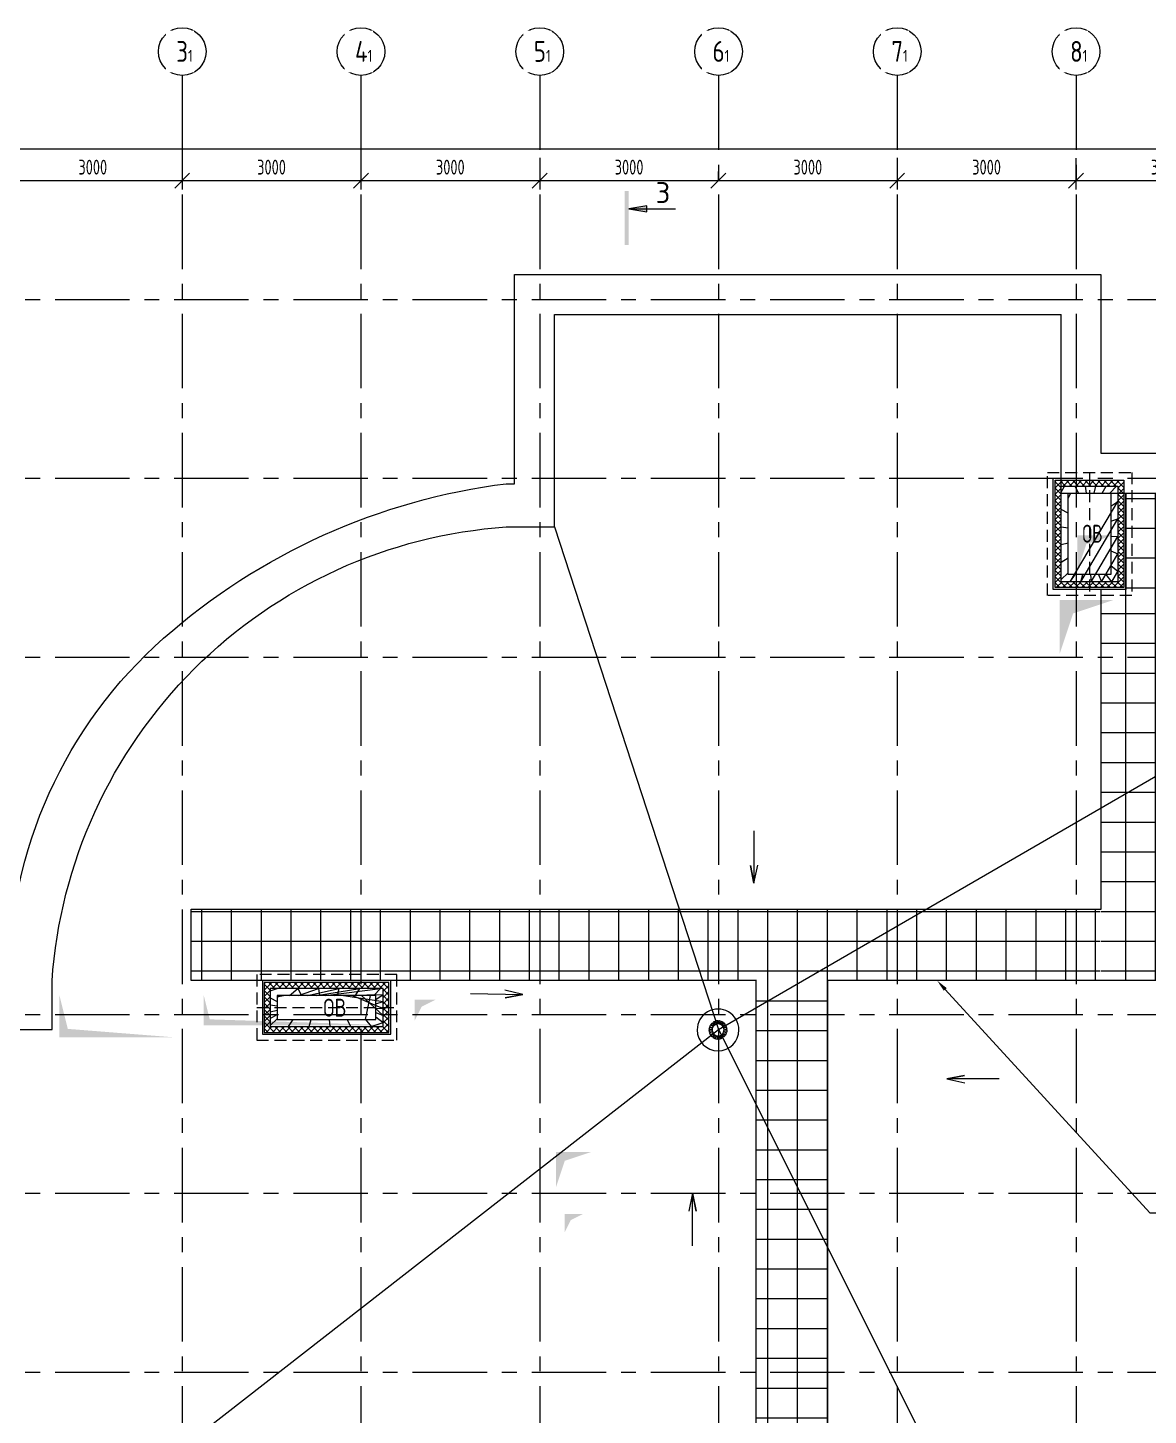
# Model space of a CAD drawing. Header units: millimetres. Extents: x -9318 to 9016603, y 0 to 838141.
# Drawn here: x 60811 to 79615, y 808283 to 831570 of the extents above; entities that cross this region are included whole.
import ezdxf
from ezdxf import colors
from ezdxf.entities.mleader import LeaderData, LeaderLine
from ezdxf.math import Vec2, Vec3

# ---------------------------------------------------------------- set-up
doc = ezdxf.new("R2010")
doc.units = ezdxf.units.MM
for name, pattern in [('ADSK_Скрыто', [6, 3, -3]), ('CENTER', [2, 1.25, -0.25, 0.25, -0.25]), ('HIDDEN', [6, 4, -2])]:
    doc.linetypes.add(name, pattern=pattern)
doc.layers.get('Defpoints').update_dxf_attribs({"color": 8})
for name, color, linetype, lineweight in [('АР_Оси размеры', 164, 'Continuous', 9), ('АР_Разрезы', 175, 'Continuous', 9), ('АР_тонкая линия', 250, 'Continuous', 0), ('ОБОРУДОВАНИЕ', 253, 'Continuous', 5), ('Спринклеры', 7, 'Continuous', 18)]:
    doc.layers.add(name, color=color, linetype=linetype, lineweight=lineweight)
doc.styles.add('ICOCPEUR', font='isocpeur.ttf')
doc.styles.add('ISOCPEUR', font='isocpeur.ttf', dxfattribs={"width": 0.7})
doc.styles.add('ISOCPEUR_2', font='isocpeur.ttf', dxfattribs={"width": 0.9, "height": 300})
doc.styles.add('METRO-STYLE', font='isocpeur.ttf', dxfattribs={"width": 0.9, "oblique": 15})
doc.styles.add('ГОСТ 2.304', font='isocpeur.ttf', dxfattribs={"width": 0.7})
doc.dimstyles.new('СПДС', dxfattribs={"dimscale": 100, "dimtxt": 2.5, "dimasz": 2.5, "dimexe": 1.5, "dimexo": 0, "dimgap": 1, "dimtad": 1, "dimdec": 0, "dimrnd": 1, "dimtxsty": 'ГОСТ 2.304', "dimblk": 'OBLIQUE', "dimcen": 2.5, "dimdle": 1.5, "dimadec": 0, "dimazin": 2, "dimtfac": 0.75, "dimtdec": 0, "dimtmove": 1, "dimatfit": 3, "dimfxl": 1, "dimtolj": 1, "dimarcsym": 1})
pattern_1 = [(90, (544731.1713949309, 838739.4629186561), (-500.0000000000001, 0), []), (180, (544731.1713949309, 838739.4629186561), (-2.842170943040401e-14, -500), [])]

# ---------------------------------------------------------------- blocks, each defined once
blk = doc.blocks.new('_Oblique')
at = {"color": 8, "linetype": 'ByBlock', "lineweight": -2}
blk.add_line((-0.5, -0.5), (0.5, 0.5), dxfattribs=at)
blk = doc.blocks.new('*D80')
at = {"layer": 'Defpoints', "color": 0, "ltscale": 100, "transparency": 16777216}
for p in [(6124.999999999884, 466.4206828515744), (6124.999999999884, -67.27154659625376), (3124.999999999942, -361.1428353642696)]:
    blk.add_point(p, dxfattribs=at)
at = {"layer": 'АР_Оси размеры', "color": 0, "lineweight": -2, "ltscale": 100, "transparency": 16777216}
for p, q in [((6124.999999999884, 466.4206828515744), (6124.999999999884, -217.2715465962538)), ((3124.999999999942, -361.1428353642696), (3124.999999999942, 82.72845340374624)), ((2974.999999999942, -67.27154659625376), (6274.999999999884, -67.27154659625376))]:
    blk.add_line(p, q, dxfattribs=at)
at = {"layer": 'АР_Оси размеры', "color": 0, "lineweight": -2, "ltscale": 100, "transparency": 16777216, "xscale": 250, "yscale": 250, "zscale": 250, "rotation": 180}
blk.add_blockref('_Oblique', (3124.999999999942, -67.27154659625376), dxfattribs=at)
at = {"layer": 'АР_Оси размеры', "color": 0, "lineweight": -2, "ltscale": 100, "transparency": 16777216, "xscale": 250, "yscale": 250, "zscale": 250}
blk.add_blockref('_Oblique', (6124.999999999884, -67.27154659625376), dxfattribs=at)
at = {"layer": 'АР_Оси размеры', "color": 0, "ltscale": 100, "transparency": 16777216, "insert": (4624.999999999913, 157.7284534037462), "char_height": 250, "attachment_point": 5, "style": 'ГОСТ 2.304'}
blk.add_mtext('\\A1;3000', dxfattribs=at)
blk = doc.blocks.new('*D81')
at = {"layer": 'Defpoints', "color": 0, "ltscale": 100, "transparency": 16777216}
for p in [(6124.999999999884, 466.4206828515744), (9124.999999999884, 520.4730030306964), (9124.999999999884, -67.27154659625376)]:
    blk.add_point(p, dxfattribs=at)
at = {"layer": 'АР_Оси размеры', "color": 0, "lineweight": -2, "ltscale": 100, "transparency": 16777216}
for p, q in [((6124.999999999884, 466.4206828515744), (6124.999999999884, -217.2715465962538)), ((9124.999999999884, 520.4730030306964), (9124.999999999884, -217.2715465962538)), ((5974.999999999884, -67.27154659625376), (9274.999999999884, -67.27154659625376))]:
    blk.add_line(p, q, dxfattribs=at)
at = {"layer": 'АР_Оси размеры', "color": 0, "lineweight": -2, "ltscale": 100, "transparency": 16777216, "xscale": 250, "yscale": 250, "zscale": 250, "rotation": 180}
blk.add_blockref('_Oblique', (6124.999999999884, -67.27154659625376), dxfattribs=at)
at = {"layer": 'АР_Оси размеры', "color": 0, "lineweight": -2, "ltscale": 100, "transparency": 16777216, "xscale": 250, "yscale": 250, "zscale": 250}
blk.add_blockref('_Oblique', (9124.999999999884, -67.27154659625376), dxfattribs=at)
at = {"layer": 'АР_Оси размеры', "color": 0, "ltscale": 100, "transparency": 16777216, "insert": (7624.999999999884, 157.7284534037462), "char_height": 250, "attachment_point": 5, "style": 'ГОСТ 2.304'}
blk.add_mtext('\\A1;3000', dxfattribs=at)
blk = doc.blocks.new('*D82')
at = {"layer": 'Defpoints', "color": 0, "ltscale": 100, "transparency": 16777216}
for p in [(9124.999999999884, 520.4730030306964), (12124.99999999988, 314.7621148474573), (12124.99999999988, -67.27154659625376)]:
    blk.add_point(p, dxfattribs=at)
at = {"layer": 'АР_Оси размеры', "color": 0, "lineweight": -2, "ltscale": 100, "transparency": 16777216}
for p, q in [((9124.999999999884, 520.4730030306964), (9124.999999999884, -217.2715465962538)), ((12124.99999999988, 314.7621148474573), (12124.99999999988, -217.2715465962538)), ((8974.999999999884, -67.27154659625376), (12274.99999999988, -67.27154659625376))]:
    blk.add_line(p, q, dxfattribs=at)
at = {"layer": 'АР_Оси размеры', "color": 0, "lineweight": -2, "ltscale": 100, "transparency": 16777216, "xscale": 250, "yscale": 250, "zscale": 250, "rotation": 180}
blk.add_blockref('_Oblique', (9124.999999999884, -67.27154659625376), dxfattribs=at)
at = {"layer": 'АР_Оси размеры', "color": 0, "lineweight": -2, "ltscale": 100, "transparency": 16777216, "xscale": 250, "yscale": 250, "zscale": 250}
blk.add_blockref('_Oblique', (12124.99999999988, -67.27154659625376), dxfattribs=at)
at = {"layer": 'АР_Оси размеры', "color": 0, "ltscale": 100, "transparency": 16777216, "insert": (10624.99999999988, 157.7284534037462), "char_height": 250, "attachment_point": 5, "style": 'ГОСТ 2.304'}
blk.add_mtext('\\A1;3000', dxfattribs=at)
blk = doc.blocks.new('*D83')
at = {"layer": 'Defpoints', "color": 0, "ltscale": 100, "transparency": 16777216}
for p in [(12124.99999999988, 314.7621148474573), (15124.99999999983, -67.27154659625376), (15124.99999999983, -67.27154659625376)]:
    blk.add_point(p, dxfattribs=at)
at = {"layer": 'АР_Оси размеры', "color": 0, "lineweight": -2, "ltscale": 100, "transparency": 16777216}
for p, q in [((12124.99999999988, 314.7621148474573), (12124.99999999988, -217.2715465962538)), ((15124.99999999983, -67.27154659625376), (15124.99999999983, 82.72845340374624)), ((11974.99999999988, -67.27154659625376), (15274.99999999983, -67.27154659625376))]:
    blk.add_line(p, q, dxfattribs=at)
at = {"layer": 'АР_Оси размеры', "color": 0, "lineweight": -2, "ltscale": 100, "transparency": 16777216, "xscale": 250, "yscale": 250, "zscale": 250, "rotation": 180}
blk.add_blockref('_Oblique', (12124.99999999988, -67.27154659625376), dxfattribs=at)
at = {"layer": 'АР_Оси размеры', "color": 0, "lineweight": -2, "ltscale": 100, "transparency": 16777216, "xscale": 250, "yscale": 250, "zscale": 250}
blk.add_blockref('_Oblique', (15124.99999999983, -67.27154659625376), dxfattribs=at)
at = {"layer": 'АР_Оси размеры', "color": 0, "ltscale": 100, "transparency": 16777216, "insert": (13624.99999999985, 157.7284534037462), "char_height": 250, "attachment_point": 5, "style": 'ГОСТ 2.304'}
blk.add_mtext('\\A1;3000', dxfattribs=at)
blk = doc.blocks.new('*D84')
at = {"layer": 'Defpoints', "color": 0, "ltscale": 100, "transparency": 16777216}
for p in [(18124.99999999988, 314.7621148474573), (15124.99999999983, -67.27154659625376), (18124.99999999988, -67.27154659625376)]:
    blk.add_point(p, dxfattribs=at)
at = {"layer": 'АР_Оси размеры', "color": 0, "lineweight": -2, "ltscale": 100, "transparency": 16777216}
for p, q in [((18124.99999999988, 314.7621148474573), (18124.99999999988, -217.2715465962538)), ((15124.99999999983, -67.27154659625376), (15124.99999999983, 82.72845340374624)), ((14974.99999999983, -67.27154659625376), (18274.99999999988, -67.27154659625376))]:
    blk.add_line(p, q, dxfattribs=at)
at = {"layer": 'АР_Оси размеры', "color": 0, "lineweight": -2, "ltscale": 100, "transparency": 16777216, "xscale": 250, "yscale": 250, "zscale": 250, "rotation": 180}
blk.add_blockref('_Oblique', (15124.99999999983, -67.27154659625376), dxfattribs=at)
at = {"layer": 'АР_Оси размеры', "color": 0, "lineweight": -2, "ltscale": 100, "transparency": 16777216, "xscale": 250, "yscale": 250, "zscale": 250}
blk.add_blockref('_Oblique', (18124.99999999988, -67.27154659625376), dxfattribs=at)
at = {"layer": 'АР_Оси размеры', "color": 0, "ltscale": 100, "transparency": 16777216, "insert": (16624.99999999985, 157.7284534037462), "char_height": 250, "attachment_point": 5, "style": 'ГОСТ 2.304'}
blk.add_mtext('\\A1;3000', dxfattribs=at)
blk = doc.blocks.new('*D85')
at = {"layer": 'Defpoints', "color": 0, "ltscale": 100, "transparency": 16777216}
for p in [(18124.99999999988, 314.7621148474573), (21124.99999999988, 309.0134666794329), (21124.99999999988, -67.27154659625376)]:
    blk.add_point(p, dxfattribs=at)
at = {"layer": 'АР_Оси размеры', "color": 0, "lineweight": -2, "ltscale": 100, "transparency": 16777216}
for p, q in [((18124.99999999988, 314.7621148474573), (18124.99999999988, -217.2715465962538)), ((21124.99999999988, 309.0134666794329), (21124.99999999988, -217.2715465962538)), ((17974.99999999988, -67.27154659625376), (21274.99999999988, -67.27154659625376))]:
    blk.add_line(p, q, dxfattribs=at)
at = {"layer": 'АР_Оси размеры', "color": 0, "lineweight": -2, "ltscale": 100, "transparency": 16777216, "xscale": 250, "yscale": 250, "zscale": 250, "rotation": 180}
blk.add_blockref('_Oblique', (18124.99999999988, -67.27154659625376), dxfattribs=at)
at = {"layer": 'АР_Оси размеры', "color": 0, "lineweight": -2, "ltscale": 100, "transparency": 16777216, "xscale": 250, "yscale": 250, "zscale": 250}
blk.add_blockref('_Oblique', (21124.99999999988, -67.27154659625376), dxfattribs=at)
at = {"layer": 'АР_Оси размеры', "color": 0, "ltscale": 100, "transparency": 16777216, "insert": (19624.99999999988, 157.7284534037462), "char_height": 250, "attachment_point": 5, "style": 'ГОСТ 2.304'}
blk.add_mtext('\\A1;3000', dxfattribs=at)
blk = doc.blocks.new('*D86')
at = {"layer": 'Defpoints', "color": 0, "ltscale": 100, "transparency": 16777216}
for p in [(21124.99999999988, 309.0134666794329), (24125, 320.5817583272583), (24125, -67.27154659625376)]:
    blk.add_point(p, dxfattribs=at)
at = {"layer": 'АР_Оси размеры', "color": 0, "lineweight": -2, "ltscale": 100, "transparency": 16777216}
for p, q in [((21124.99999999988, 309.0134666794329), (21124.99999999988, -217.2715465962538)), ((24125, 320.5817583272583), (24125, -217.2715465962538)), ((20974.99999999988, -67.27154659625376), (24275, -67.27154659625376))]:
    blk.add_line(p, q, dxfattribs=at)
at = {"layer": 'АР_Оси размеры', "color": 0, "lineweight": -2, "ltscale": 100, "transparency": 16777216, "xscale": 250, "yscale": 250, "zscale": 250, "rotation": 180}
blk.add_blockref('_Oblique', (21124.99999999988, -67.27154659625376), dxfattribs=at)
at = {"layer": 'АР_Оси размеры', "color": 0, "lineweight": -2, "ltscale": 100, "transparency": 16777216, "xscale": 250, "yscale": 250, "zscale": 250}
blk.add_blockref('_Oblique', (24125, -67.27154659625376), dxfattribs=at)
at = {"layer": 'АР_Оси размеры', "color": 0, "ltscale": 100, "transparency": 16777216, "insert": (22624.99999999994, 157.7284534037462), "char_height": 250, "attachment_point": 5, "style": 'ГОСТ 2.304'}
blk.add_mtext('\\A1;3000', dxfattribs=at)
blk = doc.blocks.new('*D96')
at = {"layer": 'Defpoints', "color": 0, "ltscale": 100, "transparency": 16777216}
for p in [(124.9999999999417, 466.4206828515744), (63635.00000000029, 466.4206828515744), (63635.00000000029, 466.4206828515744)]:
    blk.add_point(p, dxfattribs=at)
at = {"layer": 'АР_Оси размеры', "color": 0, "lineweight": -2, "ltscale": 100, "transparency": 16777216}
for p, q in [((-25.00000000005834, 466.4206828515744), (63785.00000000029, 466.4206828515744)), ((124.9999999999417, 466.4206828515744), (124.9999999999417, 616.4206828515744)), ((63635.00000000029, 466.4206828515744), (63635.00000000029, 616.4206828515744))]:
    blk.add_line(p, q, dxfattribs=at)
at = {"layer": 'АР_Оси размеры', "color": 0, "lineweight": -2, "ltscale": 100, "transparency": 16777216, "xscale": 250, "yscale": 250, "zscale": 250, "rotation": 180}
blk.add_blockref('_Oblique', (124.9999999999417, 466.4206828515744), dxfattribs=at)
at = {"layer": 'АР_Оси размеры', "color": 0, "lineweight": -2, "ltscale": 100, "transparency": 16777216, "xscale": 250, "yscale": 250, "zscale": 250}
blk.add_blockref('_Oblique', (63635.00000000029, 466.4206828515744), dxfattribs=at)
at = {"layer": 'АР_Оси размеры', "color": 0, "ltscale": 100, "transparency": 16777216, "insert": (31880.00000000012, 691.4206828515744), "char_height": 250, "attachment_point": 5, "style": 'ГОСТ 2.304'}
blk.add_mtext('\\A1;63510', dxfattribs=at)
blk = doc.blocks.new('A$C6f2de472')
at = {"layer": 'АР_тонкая линия', "color": 8, "ltscale": 100}
for p, q in [((54.57592772785574, -74.7079406324774), (54.57592772785574, -576.5265344174259)), ((54.57592772785574, -576.5265344174259), (20.69524945132434, -407.2409241124988)), ((20.69524945132434, -407.2409241124988), (54.57592772785574, -576.5265344174259)), ((54.57592772785574, -576.5265344174259), (91.53404689393938, -404.1629426884465))]:
    blk.add_line(p, q, dxfattribs=at)
blk = doc.blocks.new('M_Сток крыши - Сетчатый фильтр 380 мм - Слив 200 мм 2-3193379-Кровля')
at = {"layer": 'ОБОРУДОВАНИЕ', "color": 8, "flags": 128}
for points in [[(-152.1267350446647, 9.122306980374313), (-132.0912406071403, 9.122306980374326), (-112.0431549439181, 9.122306980374303)], [(-108.0011237287316, 31.18721417121553), (-127.0242874497429, 37.36821474883533), (-146.0454781264287, 43.54857424549225)], [(-141.9117846506028, 55.55902606483295), (-122.8580928793034, 49.36810632238699), (-103.7927820662061, 43.17341132440949)], [(-93.29816158142222, 62.7083574968748), (-109.4818746132008, 74.46651327549654), (-125.6635339249483, 86.22317693917506)], [(-118.0473051375903, 96.38772613638803), (-101.842131428712, 84.6139782631736), (-85.62792629529227, 72.83366867594135)], [(-69.83589882673962, 88.08991025929144), (-81.59615471404025, 104.2765138426867), (-93.35443870569411, 120.4604033445647)], [(-83.00003154254765, 127.8153150601544), (-71.22933750466267, 111.6143445950117), (-59.45298972975287, 95.40559242844496)], [(-39.9207528530546, 105.0867191707603), (-46.10509601334157, 124.1201703034178), (-52.28803434348071, 143.149297813457)], [(-40.18753608133889, 147.0058568346927), (-34.00116822601166, 127.9661743314419), (-27.81237822599808, 108.9190372333652)], [(-6.349999999993059, 112.2344089592399), (-6.349999999993055, 132.2540697534665), (-6.349999999993071, 152.2676508651532)], [(6.350000000006943, 152.2676508651542), (6.350000000006918, 132.2540697534677), (6.350000000006937, 112.2344089592412)], [(27.81237822601391, 108.9190372333708), (34.00116822602754, 127.9661743314477), (40.18753608135481, 147.0058568346986)], [(52.28803434349719, 143.1492978134647), (46.10509601335808, 124.1201703034257), (39.92075285307115, 105.0867191707683)], [(59.45298972977421, 95.40559242845515), (71.22933750468407, 111.6143445950221), (83.00003154256913, 127.8153150601649)], [(93.35443870571662, 120.4604033445765), (81.5961547140628, 104.2765138426985), (69.83589882676223, 88.08991025930342)], [(85.62792629532089, 72.83366867595203), (101.8421314287408, 84.61397826318435), (118.0473051376191, 96.38772613639888)], [(125.6635339249781, 86.22317693918657), (109.4818746132306, 74.46651327550809), (93.29816158145213, 62.70835749688639)], [(103.792782066241, 43.17341132441629), (122.8580928793384, 49.36810632239381), (141.9117846506378, 55.55902606483986)], [(146.0454781264642, 43.54857424549932), (127.0242874497785, 37.36821474884241), (108.0011237287673, 31.18721417122258)], [(112.0431549439558, 9.122306980374242), (132.091240607178, 9.12230698037424), (152.1267350447024, 9.122306980374237)], [(-112.356954244448, -3.577693019625703), (-132.3584398310157, -3.577693019625699), (-152.3579998314883, -3.577693019625695)], [(-147.4658216370705, -38.46545786676792), (-128.4121298657711, -32.27453812432185), (-109.3468190526738, -26.07984312634433)], [(-105.7061290580764, -38.25048148704755), (-124.7292927790876, -44.43148206466737), (-143.7504834557733, -50.61184156132428)], [(-128.1487984605835, -82.48421335690901), (-111.9436247517052, -70.71046548369449), (-95.7294196182853, -58.93015589646215)], [(-88.46990949618774, -69.35387637452017), (-104.6536225279662, -81.11203215314181), (-120.8352818397137, -92.8686958168203)], [(-95.91116798998836, -118.4348253462578), (-84.14047395210329, -102.233854881115), (-72.3641261771934, -86.02510271454811)], [(-62.19800361705781, -93.63916595362517), (-73.95825950435832, -109.8257695370203), (-85.71654349601214, -126.0096590388982)], [(-53.89547499619336, -142.5518774865482), (-47.70910714086607, -123.5121949832972), (-41.52031714085241, -104.4650578852204)], [(-29.47185625401281, -108.4817714797415), (-35.65619941429974, -127.5152226123989), (-41.83913774443886, -146.5443501224379)], [(-6.349999999993074, -152.2676508652035), (-6.349999999993042, -132.2540697535169), (-6.349999999993062, -112.2344089592902)], [(6.350000000006934, -112.2344089592915), (6.350000000006931, -132.2540697535181), (6.350000000006942, -152.2676508652045)], [(41.83913774445471, -146.5443501224441), (35.65619941431555, -127.515222612405), (29.4718562540286, -108.4817714797474)], [(41.52031714086893, -104.4650578852287), (47.70910714088253, -123.5121949833054), (53.89547499620974, -142.5518774865562)], [(85.71654349603381, -126.009659038909), (73.95825950437997, -109.825769537031), (62.19800361707931, -93.63916595363574)], [(72.3641261772162, -86.02510271456046), (84.14047395212596, -102.2338548811273), (95.91116799001092, -118.4348253462699)], [(120.8352818397427, -92.86869581683132), (104.6536225279952, -81.11203215315281), (88.46990949621667, -69.35387637453108)], [(95.7294196183155, -58.93015589647398), (111.9436247517352, -70.7104654837063), (128.1487984606135, -82.48421335692073)], [(143.7504834558084, -50.61184156133116), (124.7292927791227, -44.43148206467424), (105.7061290581114, -38.25048148705444)], [(109.3468190527096, -26.07984312635145), (128.4121298658068, -32.27453812432894), (147.4658216371062, -38.46545786677496)], [(152.3579998315258, -3.577693019625746), (132.3584398310532, -3.577693019625791), (112.3569542444855, -3.577693019625767)]]:
    blk.add_lwpolyline(points, dxfattribs=at)
at = {"layer": 'ОБОРУДОВАНИЕ', "color": 8}
for centre, radius, start, end in [((1.867945798039727e-11, -2.528863876118112e-11), 350.0000000000003, 359.9999999999996, 179.9999999999998), ((1.884542567571339e-11, -2.517666075618763e-11), 152.4, 163.3962075109842, 176.5683575503843), ((1.884542567571339e-11, -2.517666075618763e-11), 152.3999999999999, 145.5442994120852, 158.6194600011817), ((1.884542567571339e-11, -2.517666075618763e-11), 152.3999999999999, 127.7749788777989, 140.7677499933545), ((1.884542567571339e-11, -2.517666075618763e-11), 112.4139006281505, 175.3453706261629, 179.9999999999995), ((1.884542567571339e-11, -2.517666075618763e-11), 112.4139006281506, 157.4147534860918, 163.8930014678603), ((1.884542567571339e-11, -2.517666075618763e-11), 101.6, 359.9999999999992, 179.9999999999994), ((1.884542567571339e-11, -2.517666075618763e-11), 112.4139006281506, 139.6160726103257, 146.0938257661134), ((1.884542567571339e-11, -2.517666075618763e-11), 152.3999999999999, 110.0656934125596, 122.9986742789652), ((1.884542567571339e-11, -2.517666075618763e-11), 112.4139006281506, 121.92952745044, 128.4066691250171), ((1.884542567571339e-11, -2.517666075618763e-11), 152.3999999999999, 92.38801546327326, 105.2895868495749), ((1.884542567571339e-11, -2.517666075618763e-11), 112.4139006281506, 104.3243310625686, 110.8009781656915), ((1.884542567571339e-11, -2.517666075618763e-11), 112.4139006281505, 86.76177088817388, 93.23822911183754), ((1.884542567571339e-11, -2.517666075618763e-11), 152.4, 74.71041315043354, 87.61198453673569), ((1.884542567571339e-11, -2.517666075618763e-11), 112.4139006281505, 69.1990218343196, 75.67566893744245), ((1.884542567571339e-11, -2.517666075618763e-11), 152.4000000000001, 57.00132572104204, 69.93430658744889), ((1.884542567571339e-11, -2.517666075618763e-11), 112.4139006281505, 51.59333087499237, 58.07047254956947), ((1.884542567571339e-11, -2.517666075618763e-11), 112.4139006281504, 33.90617423389321, 40.38392738968094), ((1.884542567571339e-11, -2.517666075618763e-11), 152.4000000000001, 39.2322500066509, 52.2250211222084), ((1.884542567571339e-11, -2.517666075618763e-11), 112.4139006281505, 16.10699853214306, 22.58524651391154), ((1.884542567571339e-11, -2.517666075618763e-11), 112.4139006281506, 359.9999999999989, 4.654629373836194), ((1.884542567571339e-11, -2.517666075618763e-11), 152.4000000000001, 21.38053999882107, 34.45570058792016), ((1.884542567571339e-11, -2.517666075618763e-11), 152.4, 3.43164244961575, 16.60379248901856), ((1.867945798039727e-11, -2.528863876118112e-11), 350.0000000000003, 179.9999999999998, 359.9999999999989), ((1.874390688234167e-11, -2.517666075618763e-11), 152.4, 181.345180730763, 194.6194600011786), ((1.874390688234167e-11, -2.517666075618763e-11), 152.4000000000001, 199.3962075109811, 212.7677499933488), ((1.874390688234167e-11, -2.517666075618763e-11), 152.4000000000001, 217.5442994120796, 230.9986742789577), ((1.874390688234167e-11, -2.517666075618763e-11), 112.4139006281506, 179.999999999999, 181.823807644696), ((1.874390688234167e-11, -2.517666075618763e-11), 112.4139006281505, 193.4147534860877, 199.8930014678562), ((1.874390688234167e-11, -2.517666075618763e-11), 101.6, 179.9999999999994, 359.9999999999989), ((1.874390688234167e-11, -2.517666075618763e-11), 112.4139006281505, 211.6160726103183, 218.093825766106), ((1.874390688234167e-11, -2.517666075618763e-11), 152.4, 235.7749788777913, 249.2895868495662), ((1.874390688234167e-11, -2.517666075618763e-11), 112.4139006281504, 229.9295274504297, 236.4066691250069), ((1.874390688234167e-11, -2.517666075618763e-11), 152.4, 254.0656934125508, 267.6119845367264), ((1.874390688234167e-11, -2.517666075618763e-11), 112.4139006281505, 248.3243310625568, 254.8009781656796), ((1.874390688234167e-11, -2.517666075618763e-11), 112.4139006281505, 266.7617708881618, 273.2382291118254), ((1.874390688234167e-11, -2.517666075618763e-11), 152.3999999999999, 272.388015463264, 285.9343065874401), ((1.874390688234167e-11, -2.517666075618763e-11), 112.4139006281506, 285.1990218343078, 291.6756689374307), ((1.874390688234167e-11, -2.517666075618763e-11), 152.3999999999999, 290.7104131504247, 304.2250211222008), ((1.874390688234167e-11, -2.517666075618763e-11), 112.4139006281506, 303.5933308749821, 310.0704725495593), ((1.874390688234167e-11, -2.517666075618763e-11), 112.4139006281506, 321.9061742338857, 328.3839273896735), ((1.874390688234167e-11, -2.517666075618763e-11), 152.3999999999999, 309.0013257210344, 322.4557005879145), ((1.874390688234167e-11, -2.517666075618763e-11), 112.4139006281506, 340.106998532139, 346.5852465139075), ((1.874390688234167e-11, -2.517666075618763e-11), 112.4139006281505, 358.1761923553028, 359.9999999999989), ((1.874390688234167e-11, -2.517666075618763e-11), 152.3999999999999, 327.2322500066453, 340.6037924890154), ((1.874390688234167e-11, -2.517666075618763e-11), 152.4, 345.3805399988179, 358.6548192692363)]:
    blk.add_arc(centre, radius, start, end, dxfattribs=at)
blk = doc.blocks.new('_DotSmall')
at = {"color": 8, "linetype": 'ByBlock', "const_width": 0.5}
blk.add_lwpolyline([(-0.0625, 0, 1), (0.0625, 0, 1)], format="xyb", close=True, dxfattribs=at)
blk = doc.blocks.new('232_Отверстие_Задание_на_отверстие_в_перекрытии_Спр_v3 - Тип1_1_ОВ-3244681-310_В_ОП_04__11_750')
at = {"layer": 'Спринклеры', "linetype": 'ADSK_Скрыто', "lineweight": 9}
blk.add_hatch(color=8, dxfattribs=at).paths.add_polyline_path([(-150.0000000000265, -150.0000000000092), (-50.00000000003195, 50.00000000000596), (149.9999999999312, 150.0000000000439), (-150.0000000000265, 150.0000000000439)])
blk = doc.blocks.new('232_Отверстие_Задание_на_отверстие_в_перекрытии_Спр_v3 - Тип1_1_ОВ-3244956-310_В_ОП_04__11_750')
at = {"layer": 'Спринклеры', "linetype": 'ADSK_Скрыто', "lineweight": 9}
blk.add_hatch(color=8, dxfattribs=at).paths.add_polyline_path([(-300.0000000000271, -299.9999999999968), (-150.0000000000265, 150.0000000000179), (299.9999999999405, 300.0000000000531), (-300.0000000000271, 300.0000000000531)])
blk = doc.blocks.new('412_Задание_Шахта__Spr_ - Тип1_1_ОВ-3252291-310_В_ОП_04__11_750')
at = {"layer": 'Спринклеры', "linetype": 'ADSK_Скрыто', "lineweight": 9}
blk.add_hatch(color=8, dxfattribs=at).paths.add_polyline_path([(-349.9999999999811, -949.9999999999876), (-209.9999999999826, 810.0000000000367), (349.9999999999768, 950.0000000000786), (-349.9999999999811, 950.0000000000786)])
blk = doc.blocks.new('412_Задание_Шахта__Spr_ - Тип1_1_ОВ-3252271-310_В_ОП_04__11_750')
at = {"layer": 'Спринклеры', "linetype": 'ADSK_Скрыто', "lineweight": 9}
blk.add_hatch(color=8, dxfattribs=at).paths.add_polyline_path([(-249.9999999999822, -1599.999999999996), (-149.9999999999876, 1500.00000000004), (249.9999999999735, 1600.000000000082), (-249.9999999999822, 1600.000000000087)])
blk = doc.blocks.new('232_Отверстие_Задание_на_отверстие_в_перекрытии_Спр_v3 - Тип1_1_ОВ-3243413-310_В_ОП_04__11_750')
at = {"layer": 'Спринклеры', "linetype": 'ADSK_Скрыто', "lineweight": 9}
blk.add_hatch(color=8, dxfattribs=at).paths.add_polyline_path([(-175.0000000000295, -175.0000000000295), (-58.33333333336338, 58.33333333332007), (174.9999999999342, 175.0000000000209), (-175.0000000000295, 175.0000000000209)])
blk = doc.blocks.new('232_Отверстие_Задание_на_отверстие_в_перекрытии_Спр_v3 - Тип1_1_ОВ-3254324-310_В_ОП_04__11_750')
at = {"layer": 'Спринклеры', "linetype": 'ADSK_Скрыто', "lineweight": 9}
blk.add_hatch(color=8, dxfattribs=at).paths.add_polyline_path([(-450.000000000019, -449.9999999999886), (-225.0000000000268, 225.0000000000246), (449.9999999999324, 450.0000000000645), (-450.000000000019, 450.0000000000645)])
blk = doc.blocks.new('232_Отверстие_Задание_на_отверстие_в_перекрытии_Спр_v3 - Тип1_1_ОВ-3254352-310_В_ОП_04__11_750')
at = {"layer": 'Спринклеры', "linetype": 'ADSK_Скрыто', "lineweight": 9}
blk.add_hatch(color=8, dxfattribs=at).paths.add_polyline_path([(-300.0000000000184, -299.999999999986), (-150.0000000000179, 150.0000000000265), (299.9999999999491, 300.0000000000661), (-300.0000000000184, 300.0000000000661)])
blk = doc.blocks.new('A$C60573c2e')
at = {"layer": 'АР_Разрезы', "ltscale": 100}
h = blk.add_hatch(color=8, dxfattribs=at)
h.dxf.hatch_style = 1
h.paths.add_polyline_path([(13494.26849277341, 916.9410023213131), (13424.26849277341, 916.9410023213131), (13424.26849277341, 1821.19533018535), (13494.26849277341, 1821.19533018535)])
h.paths.add_polyline_path([(13794.7186254618, 1470.917307236698), (13494.26849277341, 1521.19533018535), (13794.7186254618, 1521.19533018535)])
h.paths.add_polyline_path([(13794.7186254618, 1521.19533018535), (13494.26849277341, 1521.19533018535), (13794.7186254618, 1571.473353134003)])
at = {"layer": 'АР_Разрезы', "color": 8, "lineweight": 25, "ltscale": 100}
for p, q in [((13794.7186254618, 1571.473353134003), (13494.26849277341, 1521.19533018535)), ((13494.26849277341, 1521.19533018535), (13794.7186254618, 1470.917307236698)), ((13794.7186254618, 1470.917307236698), (13794.7186254618, 1571.473353134003))]:
    blk.add_line(p, q, dxfattribs=at)
at = {"layer": 'АР_Разрезы', "color": 8, "lineweight": 25, "ltscale": 100, "elevation": -1e-10}
blk.add_lwpolyline([(13494.26849277341, 1521.19533018535), (14278.01849277341, 1521.19533018535)], dxfattribs=at)
at = {"layer": 'АР_Разрезы', "color": 8, "lineweight": 25, "ltscale": 100, "insert": (13944.26849277341, 1621.19533018535), "char_height": 350, "width": 583.3333333333333, "attachment_point": 7, "style": 'METRO-STYLE'}
blk.add_mtext('{\\Q0;\\W1;3}', dxfattribs=at)
blk = doc.blocks.new('A$C2a493afe')
at = {"layer": 'АР_Оси размеры', "color": 8, "ltscale": 100}
for base, p1, p2, picture, middle in [((63635.00000000029, 466.4206828515744), (124.9999999999417, 466.4206828515744), (63635.00000000029, 466.4206828515744), '*D96', (31880.00000000012, 691.4206828515744)), ((6124.999999999884, -67.27154659625376), (3124.999999999942, -361.1428353642696), (6124.999999999884, 466.4206828515744), '*D80', (4624.999999999913, 157.7284534037462)), ((9124.999999999884, -67.27154659625376), (6124.999999999884, 466.4206828515744), (9124.999999999884, 520.4730030306964), '*D81', (7624.999999999884, 157.7284534037462)), ((12124.99999999988, -67.27154659625376), (9124.999999999884, 520.4730030306964), (12124.99999999988, 314.7621148474573), '*D82', (10624.99999999988, 157.7284534037462)), ((15124.99999999983, -67.27154659625376), (12124.99999999988, 314.7621148474573), (15124.99999999983, -67.27154659625376), '*D83', (13624.99999999985, 157.7284534037462)), ((18124.99999999988, -67.27154659625376), (15124.99999999983, -67.27154659625376), (18124.99999999988, 314.7621148474573), '*D84', (16624.99999999985, 157.7284534037462)), ((21124.99999999988, -67.27154659625376), (18124.99999999988, 314.7621148474573), (21124.99999999988, 309.0134666794329), '*D85', (19624.99999999988, 157.7284534037462)), ((24125, -67.27154659625376), (21124.99999999988, 309.0134666794329), (24125, 320.5817583272583), '*D86', (22624.99999999994, 157.7284534037462))]:
    dim = blk.add_linear_dim(base=base, p1=p1, p2=p2, dimstyle='СПДС', override={"dimclrd": 8, "dimclre": 8, "dimclrt": 8}, dxfattribs=at)
    dim.commit()
    dim.dimension.update_dxf_attribs({"geometry": picture, "text_midpoint": middle})

msp = doc.modelspace()

# ---------------------------------------------------------------- hatches: boundary and pattern name
h = msp.add_hatch()
h.set_pattern_fill('ANSI37', color=256, scale=600, angle=180)
h.set_pattern_definition([(225, (-302463.5330423457, 706908.7049772829), (53.03300858899106, -53.03300858899107), []), (315, (-302463.5330423457, 706908.7049772829), (53.03300858899107, 53.03300858899105), [])])
h.paths.add_polyline_path([(78051.5210730969, 823977.9568499502), (78052.54754080647, 822172.9568499502), (79207.5475408067, 822172.9568499502), (79206.52107309713, 823977.9568499502)])
h.paths.add_polyline_path([(78152.03430695157, 823877.9568499502), (79107.0343069518, 823877.9568499502), (79107.0343069518, 822272.9568499502), (78152.03430695157, 822272.9568499502)], flags=16)
h.paths.add_polyline_path([(79539.46695765434, 822984.1503454451), (79596.44479991705, 823508.2049772829)])
at = {"lineweight": 5}
h = msp.add_hatch(dxfattribs=at)
h.set_pattern_fill('ANSI32', color=256, scale=500, angle=180, style=0)
h.set_pattern_definition([(225, (8363452348.281432, 937013321.4067208), (132.5825214724777, -132.5825214724777), []), (225, (8363452259.893085, 937013321.4067208), (132.5825214724777, -132.5825214724777), [])])
h.paths.add_polyline_path([(78152.03430695157, 823877.9568499502), (78153.06077466137, 822272.9568499502), (79107.5475408067, 822272.9568499502), (79106.52107309713, 823877.9568499502)])
h.paths.add_polyline_path([(78272.03430695157, 823757.9568499502), (78987.0343069518, 823757.9568499502), (78987.0343069518, 822392.9568499502), (78272.03430695157, 822392.9568499502)], flags=16)
h.paths.add_polyline_path([(79773.42264217953, 823136.2596091208), (79773.42264217953, 823524.2596091208)])
at = {"ltscale": 120}
h = msp.add_hatch(dxfattribs=at)
h.set_pattern_fill('ANSI37', color=256, scale=4000, angle=45, double=1)
h.set_pattern_definition([(90, (530238.1999000583, 817671.7826020331), (-500.0000000000001, 0), []), (180, (530238.1999000583, 817671.7826020331), (-2.842170943040401e-14, -500), [])])
h.paths.add_polyline_path([(79236.40735438257, 822123.8375312643), (79237.66125952103, 823757.9568499501), (80022.66125828237, 823757.9568499501), (80021.4073531439, 822123.8375312643)])
h = msp.add_hatch(dxfattribs=at)
h.set_pattern_fill('ANSI37', color=256, scale=4000, angle=45, double=1)
h.set_pattern_definition([(90, (544737.2243291112, 838739.4629186561), (-500.0000000000001, 0), []), (180, (544737.2243291112, 838739.4629186561), (-2.842170943040401e-14, -500), [])])
h.paths.add_polyline_path([(80025.98137153266, 815577.5500979217), (78824.35184736061, 815577.8635742064), (78824.35184736084, 822137.4201906491), (80022.03430571314, 822137.1067143645)])
h = msp.add_hatch(dxfattribs=at)
h.set_pattern_fill('ANSI37', color=256, scale=4000, angle=45, double=1)
h.set_pattern_definition(pattern_1)
h.paths.add_polyline_path([(63552.92052448913, 815577.7068360641), (63553.23400077387, 816775.3892944163), (78807.4768685014, 816775.3892944163), (78807.16339221667, 815577.706836064)])
h = msp.add_hatch()
h.set_pattern_fill('ANSI37', color=256, scale=600, angle=180)
h.set_pattern_definition([(225, (-315736.3368678892, 698478.4549633969), (53.03300858899106, -53.03300858899107), []), (315, (-315736.3368678892, 698478.4549633969), (53.03300858899107, 53.03300858899105), [])])
h.paths.add_polyline_path([(64778.7172475534, 815547.7068360641), (64779.7437152632, 814707.8564075696), (66873.9020292589, 814707.8564075696), (66872.8755615491, 815547.7068360641)])
h.paths.add_polyline_path([(64879.2304814083, 815447.7068360641), (66773.388795404, 815447.7068360641), (66773.388795404, 814807.8564075696), (64879.2304814083, 814807.8564075696)], flags=16)
h.paths.add_polyline_path([(66266.66313211084, 814553.9003315591), (66323.64097437356, 815077.9549633969)])
h = msp.add_hatch(dxfattribs=at)
h.set_pattern_fill('ANSI37', color=256, scale=4000, angle=45, double=1)
h.set_pattern_definition(pattern_1)
h.paths.add_polyline_path([(74233.48137153266, 792957.2669897516), (73035.7989131806, 792957.5804660362), (73035.7989131806, 815576.5256954132), (74233.4813715329, 815576.2122191286)])
at = {"lineweight": 5}
h = msp.add_hatch(dxfattribs=at)
h.set_pattern_fill('ANSI32', color=256, scale=500, angle=180, style=0)
h.set_pattern_definition([(225, (8363439075.477607, 937004891.1567069), (132.5825214724777, -132.5825214724777), []), (225, (8363438987.089259, 937004891.1567069), (132.5825214724777, -132.5825214724777), [])])
h.paths.add_polyline_path([(64879.2304814083, 815447.7068360641), (64880.25694911787, 814807.8564075696), (66773.9020292589, 814807.8564075696), (66772.8755615491, 815447.7068360641)])
h.paths.add_polyline_path([(64999.2304814083, 815327.7068360641), (66653.388795404, 815327.7068360642), (66653.388795404, 814927.8564075696), (64999.2304814083, 814927.8564075696)], flags=16)
h.paths.add_polyline_path([(66500.61881663627, 814706.0095952346), (66500.61881663627, 815094.0095952346)])

# ---------------------------------------------------------------- linework, layer by layer
at = {"linetype": 'CENTER', "ltscale": 1000}
for p, q in [((63403.28957943874, 830770.4237864092), (63403.28957943874, 776151.3989434771)), ((66403.28957943874, 830770.4237864093), (66403.28957943874, 776151.3989434771)), ((69403.28957943874, 830770.4237864092), (69403.28957943874, 776151.3989434771)), ((72403.28957943874, 830770.4237864093), (72403.28957943874, 776151.3989434771)), ((75403.28957943874, 830770.4237864092), (75403.28957943874, 776151.3989434771)), ((78403.28957943874, 830770.4237864093), (78403.28957943874, 776151.3989434771)), ((51268.34037547815, 827007.9568499502), (134446.7424301973, 827007.9568499502)), ((51268.34037547815, 824007.9568499502), (134446.7424301973, 824007.9568499502)), ((51268.34037547815, 821007.9568499502), (134446.7424301973, 821007.9568499502)), ((51268.34037547815, 815007.9568499502), (134446.7424301973, 815007.9568499502)), ((51268.34037547815, 812007.9568499502), (134446.7424301973, 812007.9568499502)), ((51268.34037547815, 809007.9568499502), (134446.7424301973, 809007.9568499502))]:
    msp.add_line(p, q, dxfattribs=at)
at = {"linetype": 'HIDDEN', "lineweight": 5, "ltscale": 50}
for p, q in [((78629.5343069518, 824107.9568499502), (78629.5343069518, 822042.9568499502)), ((64653.07726263138, 815127.8264893339), (67003.388795404, 815127.8264893339))]:
    msp.add_line(p, q, dxfattribs=at)
at = {"ltscale": 100}
for p, q in [((72402.0343069518, 814757.95684995), (87651.82424809341, 823596.911724808)), ((57652.03430695226, 803257.9568499501), (72402.0343069518, 814757.95684995)), ((72402.0343069518, 814757.95684995), (78402.03430695157, 802776.648345516))]:
    msp.add_line(p, q, dxfattribs=at)
for points in [[(81271.91313757957, 787542.9568499505), (75881.90786298574, 787542.9496148062), (75881.9188488156, 779252.9607119998), (70300.00934044993, 779252.9546073425), (69922.09591492335, 779252.9543963609), (69922.09591492335, 778292.9568499579), (62921.91313757957, 778292.9568499427), (62921.91313757957, 802587.9568499502), (56982.0343069518, 802587.9568499499), (56982.03430695087, 815427.9568499502), (60491.81145264674, 815427.9568499505), (60491.81145264674, 815567.9568499502, -0.2153268967085074), (63090.69741179328, 821322.8971335922, -0.1503938414941028), (68842.03430695157, 823918.1797042552), (68982.03430695157, 823918.1797042552), (68982.0343069518, 827427.9568499502), (78822.03430695157, 827427.9568499505), (78822.0343069518, 824427.9568499502), (86982.03430695203, 824427.9568499502)], [(65259.13524825615, 803257.9568499502), (57652.03430695226, 803257.9568499501), (57652.03430695157, 814757.9568499502), (61219.2719844603, 814757.9568499504), (61219.07948546018, 815572.9791072388, -0.1810559495822377), (63602.04057808849, 820807.9505788137, -0.1811806168331762), (68841.38255706104, 823191.2783133151), (69652.03430695157, 823191.2783133151), (69652.03430695157, 826757.9568499501), (78152.03430695157, 826757.9568499502)]]:
    msp.add_lwpolyline(points, format="xyb", dxfattribs=at)
for points in [[(78152.03430695157, 823877.9568499502), (79107.0343069518, 823877.9568499502), (79107.0343069518, 822272.9568499502), (78152.03430695157, 822272.9568499502), (78152.03430695157, 826757.9568499502)], [(79237.0343069518, 823757.9568499502), (79237.0343069518, 822142.9568499502), (78022.03430695157, 822142.9568499502), (78022.03430695157, 824007.9568499502), (78152.03430695157, 824007.9568499502)], [(78152.03430695157, 823757.9568499502), (92973.0313715327, 823757.95684995)], [(78987.0343069518, 823757.9568499502), (78987.0343069518, 822392.9568499502), (78272.03430695157, 822392.9568499502), (78272.03430695157, 823757.9568499502)], [(69652.03430695157, 823191.2783133151), (72402.0343069518, 814757.95684995)], [(78824.35184736061, 816775.3892944164), (78824.35184736061, 822142.9568499502)], [(73041.87752535776, 815577.706836064), (63553.07726263138, 815577.706836064), (63553.07726263138, 816775.3892944164), (78824.35184736061, 816775.3892944163)], [(80025.98137153266, 816408.0028982932), (80025.98137153266, 815577.706836064), (74233.4813715329, 815577.706836064)], [(64753.07726263138, 815577.7068360641), (64753.07726263138, 814677.9461426036), (66903.388795404, 814677.9461426036), (66903.388795404, 815577.7068360641)], [(73035.79891318036, 805118.5055726453), (73035.79891318036, 815577.706836064)], [(74233.4813715329, 815577.706836064), (74233.4813715329, 794153.840777652)]]:
    msp.add_lwpolyline(points, dxfattribs=at)
at = {"linetype": 'HIDDEN', "lineweight": 5, "ltscale": 50}
msp.add_lwpolyline([(79337.0343069518, 824107.9568499502), (79337.0343069518, 822042.9568499502), (77922.03430695157, 822042.9568499502), (77922.03430695157, 824107.9568499502), (79337.0343069518, 824107.9568499502)], dxfattribs=at)
at = {"ltscale": 100}
for points in [[(78052.03430695157, 823977.9568499502), (79207.0343069518, 823977.9568499502), (79207.0343069518, 822172.9568499502), (78052.03430695157, 822172.9568499502)], [(64779.2304814083, 814707.8564075696), (66873.388795404, 814707.8564075696), (66873.388795404, 815547.7068360641), (64779.2304814083, 815547.7068360641)], [(64879.2304814083, 814807.8564075696), (66773.388795404, 814807.8564075696), (66773.388795404, 815447.7068360641), (64879.2304814083, 815447.7068360641)], [(64999.2304814083, 814927.8564075696), (66653.388795404, 814927.8564075696), (66653.388795404, 815327.7068360641), (64999.2304814083, 815327.7068360641)]]:
    msp.add_lwpolyline(points, close=True, dxfattribs=at)
at = {"linetype": 'HIDDEN', "lineweight": 5, "ltscale": 50}
msp.add_lwpolyline([(64653.07726263138, 814577.9461426036), (67003.388795404, 814577.9461426036), (67003.388795404, 815677.7068360641), (64653.07726263138, 815677.7068360641)], close=True, dxfattribs=at)
at = {"ltscale": 0.5}
for centre in [(63403.28957943851, 831170.4237864093), (66403.28957943851, 831170.4237864093), (69403.28957943851, 831170.4237864093), (72403.28957943851, 831170.4237864093), (75403.28957943851, 831170.4237864093), (78403.28957943851, 831170.4237864093)]:
    msp.add_circle(centre, 400, dxfattribs=at)

# ---------------------------------------------------------------- block references
at = {"ltscale": 100}
for name, p in [('A$C2a493afe', (57277.0343069518, 829073.0583973347)), ('A$C60573c2e', (57403.28957943898, 827007.9568499505))]:
    msp.add_blockref(name, p, dxfattribs=at)
for name, p in [('232_Отверстие_Задание_на_отверстие_в_перекрытии_Спр_v3 - Тип1_1_ОВ-3254352-310_В_ОП_04__11_750', (78725.19255998079, 822752.9353468543)), ('232_Отверстие_Задание_на_отверстие_в_перекрытии_Спр_v3 - Тип1_1_ОВ-3254324-310_В_ОП_04__11_750', (78578.81837379117, 821514.5595828306)), ('232_Отверстие_Задание_на_отверстие_в_перекрытии_Спр_v3 - Тип1_1_ОВ-3243413-310_В_ОП_04__11_750', (67481.17869978584, 815082.9188460471)), ('M_Сток крыши - Сетчатый фильтр 380 мм - Слив 200 мм 2-3193379-Кровля', (72395.64748665248, 814749.8673811235)), ('232_Отверстие_Задание_на_отверстие_в_перекрытии_Спр_v3 - Тип1_1_ОВ-3244956-310_В_ОП_04__11_750', (69973.25105560874, 812402.9844862603)), ('232_Отверстие_Задание_на_отверстие_в_перекрытии_Спр_v3 - Тип1_1_ОВ-3244681-310_В_ОП_04__11_750', (69973.2510556085, 811507.9580388))]:
    msp.add_blockref(name, p)
at = {"ltscale": 100, "xscale": 1.754367527776944, "yscale": 1.754367527776944, "zscale": 1.754367527776944}
msp.add_blockref('A$C6f2de472', (72902.23513612873, 818223.2138224815), dxfattribs=at)
at = {"rotation": 89.99999999999984}
for name, p in [('412_Задание_Шахта__Spr_ - Тип1_1_ОВ-3252291-310_В_ОП_04__11_750', (62293.31031815428, 814977.6700852327)), ('412_Задание_Шахта__Spr_ - Тип1_1_ОВ-3252271-310_В_ОП_04__11_750', (65364.66480660648, 815077.6700852327))]:
    msp.add_blockref(name, p, dxfattribs=at)
at = {"ltscale": 100, "xscale": 1.754367527776944, "yscale": 1.754367527776944, "zscale": 1.754367527776944}
for p, rotation in [((68106.2745657633, 815268.2743915977), 88.90682465246924), ((77244.53171411622, 814022.8587511545), 270), ((72065.22760693682, 810996.5174190665), 180)]:
    msp.add_blockref('A$C6f2de472', p, dxfattribs=dict(at, rotation=rotation))

# ---------------------------------------------------------------- texts
at = {"ltscale": 100, "char_height": 300, "attachment_point": 5, "line_spacing_factor": 0.7, "style": 'ICOCPEUR'}
for s, insert in [('\\A1;{\\W0.7;ОВ}', (78678.58200177574, 823078.7231499214)), ('\\A1;{\\W0.8;ОВ}', (65963.42860253924, 815122.7121897574))]:
    msp.add_mtext(s, dxfattribs=dict(at, insert=insert))

# ---------------------------------------------------------------- leaders
ml = msp.add_multileader_mtext('Standard')
ml.set_content('+13,200', color=8, style='ISOCPEUR')
ml.set_leader_properties(color=8, linetype='Continuous', lineweight=-1)
ml.set_arrow_properties(name='DOTSMALL')
ml.build(insert=Vec2(0, 0))
ml.multileader.update_dxf_attribs({"has_text_frame": 1, "text_left_attachment_type": 4, "text_right_attachment_type": 4, "dogleg_length": 100, "arrow_head_size": 180})
ctx = ml.context
ctx.base_point, ctx.char_height, ctx.arrow_head_size, ctx.landing_gap_size, ctx.plane_origin = Vec3(93068.62556947558, 826103.473130975), 250, 180, 50, Vec3(90907.41319940728, 825512.2275574898)
ctx.left_attachment, ctx.right_attachment = 4, 4
notes = []
notes.append((ctx, [(0, (0, 0, 0), (0, 0), (1, 0), 1, [])]))
ctx.mtext.insert, ctx.mtext.width, ctx.mtext.line_spacing_style, ctx.mtext.flow_direction = Vec3(93118.62556947558, 826436.8064643084), 852.6970314602484, 2, 5
ml = msp.add_multileader_mtext('Standard')
ml.set_content('+11,550', color=8, style='ISOCPEUR')
ml.set_leader_properties(color=8, linetype='Continuous', lineweight=-1)
ml.set_arrow_properties(name='DOTSMALL')
ml.build(insert=Vec2(0, 0))
ml.multileader.update_dxf_attribs({"has_text_frame": 1, "text_left_attachment_type": 4, "text_right_attachment_type": 4, "dogleg_length": 100, "arrow_head_size": 180})
ctx = ml.context
ctx.base_point, ctx.char_height, ctx.arrow_head_size, ctx.landing_gap_size, ctx.plane_origin = Vec3(88068.62556947558, 825358.473130975), 250, 180, 50, Vec3(85907.41319940728, 824767.2275574898)
ctx.left_attachment, ctx.right_attachment = 4, 4
notes.append((ctx, [(0, (0, 0, 0), (0, 0), (1, 0), 1, [])]))
ctx.mtext.insert, ctx.mtext.width, ctx.mtext.line_spacing_style, ctx.mtext.flow_direction = Vec3(88118.62556947558, 825691.8064643084), 852.6970314602484, 2, 5
at = {"lineweight": 5}
ml = msp.add_multileader_mtext('Standard', dxfattribs=at)
ml.set_content('Бетонная тротуарная плитка 500х500х50 с покрытием против скольжения повышенной морозостойкости ', color=8, style='ISOCPEUR_2')
ml.set_leader_properties(color=8)
ml.build(insert=Vec2(0, 0))
ml.multileader.update_dxf_attribs({"text_left_attachment_type": 6, "text_right_attachment_type": 6, "dogleg_length": 374.000000000014, "arrow_head_size": 200})
ctx = ml.context
ctx.base_point, ctx.char_height, ctx.arrow_head_size, ctx.landing_gap_size, ctx.plane_origin = Vec3(80017.85415157095, 811682.9568499502), 250, 200, 20, Vec3(64881.12673388305, 811837.5787173099)
ctx.left_attachment, ctx.right_attachment, ctx.text_align_type = 6, 6, 2
notes.append((ctx, [(1, (1, 1, 0), (79643.85415157094, 811682.9568499502), (1, 0), 374.000000000014, [(0, [(76072.90069102799, 815577.706836064)], 0, [])])]))
ctx.mtext.insert, ctx.mtext.width, ctx.mtext.alignment, ctx.mtext.flow_direction = Vec3(86315.35415157095, 812007.9568499502), 7183.828625589151, 3, 5
for ctx, leaders in notes:
    for number, flags, end, landing, length, lines in leaders:
        leader = LeaderData()
        leader.index, (leader.has_last_leader_line, leader.has_dogleg_vector, leader.attachment_direction) = number, flags
        leader.last_leader_point, leader.dogleg_vector, leader.dogleg_length = Vec3(end), Vec3(landing), length
        for number, points, colour, breaks in lines:
            line = LeaderLine()
            line.index, line.vertices, line.color, line.breaks = number, Vec3.list(points), colors.encode_raw_color(colour), breaks
            leader.lines.append(line)
        ctx.leaders.append(leader)

# ---------------------------------------------------------------- next in the draw order: texts
at = {"char_height": 350, "width": 123.8670816197991, "attachment_point": 1, "line_spacing_factor": 1.149209049011902, "style": 'ГОСТ 2.304', "bg_fill": 2}
for s, insert in [('{\\W0.8;3\\H0.57143x;1}', (63303.4689073991, 831348.2026037752)), ('{\\W0.8;4\\H0.57143x;1}', (66303.4689073991, 831348.2026037752)), ('{\\W0.8;5\\H0.57143x;1}', (69303.4689073991, 831348.2026037752)), ('{\\W0.8;6\\H0.57143x;1}', (72303.4689073991, 831348.2026037752)), ('{\\W0.8;7\\H0.57143x;1}', (75303.4689073991, 831348.2026037752)), ('{\\W0.8;8\\H0.57143x;1}', (78303.4689073991, 831348.2026037752))]:
    msp.add_mtext(s, dxfattribs=dict(at, insert=insert))

doc.saveas('drawing.dxf')
